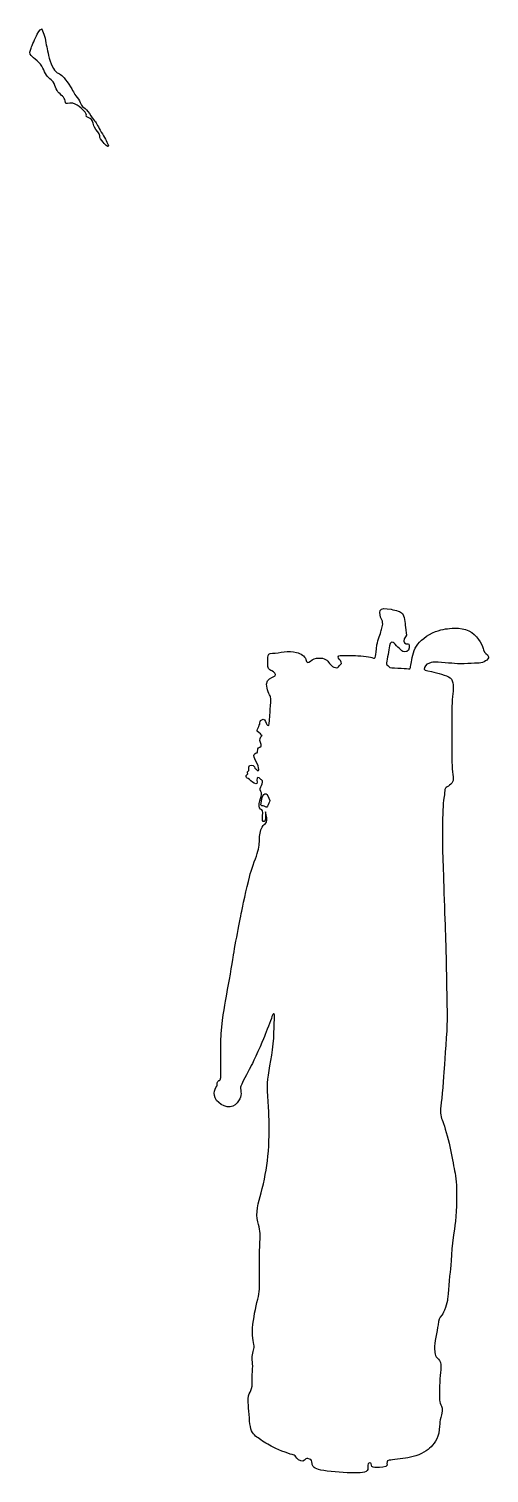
# Model space of a CAD drawing. Header units: centimetres. Extents: x -3.4 to 3.4, y -8.6 to 8.6.
# Drawn here: x -0.17 to 3.36, y -7.61 to 3.47 of the extents above; entities that cross this region are included whole.
import ezdxf

# ---------------------------------------------------------------- set-up
doc = ezdxf.new("R2010")
doc.units = ezdxf.units.CM
doc.header["$MEASUREMENT"] = 0
doc.layers.add('Camada 1', color=7, linetype='Continuous')

msp = doc.modelspace()

# ---------------------------------------------------------------- linework, layer by layer
at = {"layer": 'Camada 1', "color": 7}
for points, knots in [([(0.25654, 2.87007), (0.23339, 2.87877), (0.23339, 2.91349), (0.20447, 2.94818), (0.20447, 2.94818), (0.17558, 2.98287), (0.17851, 2.99443), (0.14089, 3.04938), (0.14089, 3.04938), (0.10327, 3.10433), (0.0831, 3.12457), (0.05993, 3.13323), (0.05993, 3.13323), (0.03678, 3.14186), (0.00498, 3.18816), (-0.00947, 3.24896), (-0.00947, 3.24896), (-0.02392, 3.30963), (-0.02976, 3.3386), (-0.03844, 3.38485), (-0.03844, 3.38485), (-0.04707, 3.4311), (-0.06733, 3.47449), (-0.06733, 3.47449), (-0.06733, 3.47449), (-0.06733, 3.47449), (-0.08469, 3.46579), (-0.10204, 3.43398), (-0.10204, 3.43398), (-0.11932, 3.40218), (-0.13958, 3.34725), (-0.14832, 3.32696), (-0.14832, 3.32696), (-0.15695, 3.30672), (-0.16562, 3.28362), (-0.14832, 3.26917), (-0.14832, 3.26917), (-0.13096, 3.25464), (-0.07601, 3.21131), (-0.05865, 3.17371), (-0.05865, 3.17371), (-0.04129, 3.13611), (-0.02103, 3.09852), (0.00496, 3.08407), (0.00496, 3.08407), (0.03097, 3.06962), (0.03676, 3.01467), (0.05703, 2.99157), (0.05703, 2.99157), (0.0773, 2.96837), (0.10907, 2.94818), (0.11198, 2.92217), (0.11198, 2.92217), (0.11481, 2.89611), (0.11481, 2.90193), (0.14952, 2.90476), (0.14952, 2.90476), (0.18421, 2.90767), (0.19863, 2.89031), (0.21889, 2.87878), (0.21889, 2.87878), (0.23916, 2.86722), (0.26805, 2.83536), (0.27387, 2.82092), (0.27387, 2.82092), (0.27966, 2.80647), (0.26228, 2.80068), (0.29411, 2.79203), (0.29411, 2.79203), (0.32591, 2.78333), (0.32591, 2.74573), (0.33745, 2.71975), (0.33745, 2.71975), (0.34907, 2.69369), (0.37796, 2.6735), (0.37796, 2.65323), (0.37796, 2.65323), (0.37796, 2.63296), (0.38661, 2.62719), (0.404, 2.6041), (0.404, 2.6041), (0.4213, 2.58087), (0.45308, 2.55489), (0.44154, 2.58383), (0.44154, 2.58383), (0.42995, 2.61275), (0.41558, 2.64167), (0.38955, 2.68215), (0.38955, 2.68215), (0.36351, 2.72266), (0.35769, 2.74864), (0.33743, 2.76891), (0.33743, 2.76891), (0.31724, 2.78913), (0.27969, 2.86144), (0.25654, 2.87007), (0.25654, 2.87007), (0.25654, 2.87007), (0.25654, 2.87007), (0.25654, 2.87007)], [0, 0, 0, 0, 0.03846154, 0.03846154, 0.03846154, 0.03846154, 0.07692308, 0.07692308, 0.07692308, 0.07692308, 0.11538462, 0.11538462, 0.11538462, 0.11538462, 0.15384615, 0.15384615, 0.15384615, 0.15384615, 0.19230769, 0.19230769, 0.19230769, 0.19230769, 0.23076923, 0.23076923, 0.23076923, 0.23076923, 0.26923077, 0.26923077, 0.26923077, 0.26923077, 0.30769231, 0.30769231, 0.30769231, 0.30769231, 0.34615385, 0.34615385, 0.34615385, 0.34615385, 0.38461538, 0.38461538, 0.38461538, 0.38461538, 0.42307692, 0.42307692, 0.42307692, 0.42307692, 0.46153846, 0.46153846, 0.46153846, 0.46153846, 0.5, 0.5, 0.5, 0.5, 0.53846154, 0.53846154, 0.53846154, 0.53846154, 0.57692308, 0.57692308, 0.57692308, 0.57692308, 0.61538462, 0.61538462, 0.61538462, 0.61538462, 0.65384615, 0.65384615, 0.65384615, 0.65384615, 0.69230769, 0.69230769, 0.69230769, 0.69230769, 0.73076923, 0.73076923, 0.73076923, 0.73076923, 0.76923077, 0.76923077, 0.76923077, 0.76923077, 0.80769231, 0.80769231, 0.80769231, 0.80769231, 0.84615385, 0.84615385, 0.84615385, 0.84615385, 0.88461538, 0.88461538, 0.88461538, 0.88461538, 0.92307692, 0.92307692, 0.92307692, 0.92307692, 1, 1, 1, 1]), ([(1.66952, -2.48182), (1.67733, -2.46251), (1.68886, -2.46258), (1.67534, -2.43173), (1.67534, -2.43173), (1.66177, -2.40083), (1.6578, -2.3968), (1.64438, -2.39887), (1.64438, -2.39887), (1.63107, -2.40083), (1.62308, -2.42377), (1.62126, -2.43932), (1.62126, -2.43932), (1.61949, -2.45488), (1.60581, -2.48774), (1.62126, -2.48954), (1.62126, -2.48954), (1.6369, -2.49134), (1.64243, -2.49332), (1.65018, -2.49909), (1.65018, -2.49909), (1.65798, -2.50492), (1.66177, -2.50119), (1.66952, -2.48182), (1.66952, -2.48182), (1.66952, -2.48182), (1.66952, -2.48182), (1.66952, -2.48182)], [0, 0, 0, 0, 0.125, 0.125, 0.125, 0.125, 0.25, 0.25, 0.25, 0.25, 0.375, 0.375, 0.375, 0.375, 0.5, 0.5, 0.5, 0.5, 0.625, 0.625, 0.625, 0.625, 0.75, 0.75, 0.75, 0.75, 1, 1, 1, 1])]:
    msp.add_open_spline(points, degree=3, knots=knots, dxfattribs=at)
at = {"layer": 'Camada 1'}
msp.add_open_spline([(1.71675, -4.09062), (1.71675, -4.09062), (1.71958, -4.20048), (1.70805, -4.31903), (1.70805, -4.31903), (1.69652, -4.43758), (1.66762, -4.5475), (1.66463, -4.6169), (1.66463, -4.6169), (1.6618, -4.6863), (1.67622, -4.83957), (1.67622, -4.9003), (1.67622, -4.9003), (1.67622, -4.96107), (1.67913, -5.07667), (1.66759, -5.18081), (1.66759, -5.18081), (1.6574, -5.27281), (1.64026, -5.373), (1.61547, -5.46137), (1.61547, -5.46137), (1.59526, -5.5336), (1.57213, -5.62327), (1.58949, -5.68399), (1.58949, -5.68399), (1.60682, -5.74476), (1.61264, -5.76503), (1.60682, -5.84306), (1.60682, -5.84306), (1.60103, -5.92109), (1.60399, -6.03102), (1.60399, -6.12362), (1.60399, -6.12362), (1.60399, -6.21612), (1.60105, -6.23059), (1.58372, -6.30282), (1.58372, -6.30282), (1.56634, -6.37516), (1.55186, -6.45321), (1.54901, -6.52843), (1.54901, -6.52843), (1.54613, -6.60362), (1.56928, -6.63252), (1.56057, -6.65861), (1.56057, -6.65861), (1.55187, -6.68459), (1.54324, -6.72222), (1.54901, -6.75979), (1.54901, -6.75979), (1.55483, -6.79741), (1.54393, -6.86991), (1.54613, -6.92174), (1.54613, -6.92174), (1.54994, -6.99868), (1.51139, -6.98045), (1.51716, -7.07213), (1.51716, -7.07213), (1.52007, -7.12216), (1.52518, -7.20701), (1.5328, -7.25713), (1.5328, -7.25713), (1.54031, -7.30745), (1.56725, -7.32463), (1.59238, -7.34399), (1.59238, -7.34399), (1.61754, -7.3633), (1.65797, -7.38823), (1.69268, -7.40754), (1.69268, -7.40754), (1.72739, -7.42691), (1.8255, -7.46533), (1.85257, -7.47115), (1.85257, -7.47115), (1.87974, -7.47694), (1.87773, -7.48274), (1.88929, -7.50004), (1.88929, -7.50004), (1.90085, -7.5174), (1.93758, -7.531), (1.94909, -7.51359), (1.94909, -7.51359), (1.96068, -7.49629), (1.96833, -7.50004), (1.98568, -7.50589), (1.98568, -7.50589), (2.00301, -7.51168), (2.00513, -7.51743), (2.00701, -7.54058), (2.00701, -7.54058), (2.00876, -7.56368), (2.02238, -7.58119), (2.07437, -7.5908), (2.07437, -7.5908), (2.12641, -7.6004), (2.23431, -7.60998), (2.30374, -7.61194), (2.30374, -7.61194), (2.37311, -7.61395), (2.43093, -7.60998), (2.43294, -7.58688), (2.43294, -7.58688), (2.4349, -7.56368), (2.43093, -7.53878), (2.44254, -7.53679), (2.44254, -7.53679), (2.45402, -7.53478), (2.46183, -7.53478), (2.46183, -7.55219), (2.46183, -7.55219), (2.46183, -7.56944), (2.48294, -7.56944), (2.50228, -7.5715), (2.50228, -7.5715), (2.52165, -7.57341), (2.58123, -7.56944), (2.58123, -7.55219), (2.58123, -7.55219), (2.58123, -7.53478), (2.57549, -7.51756), (2.59856, -7.51565), (2.59856, -7.51565), (2.62171, -7.51359), (2.69291, -7.50403), (2.7412, -7.49628), (2.7412, -7.49628), (2.78935, -7.48858), (2.86264, -7.46159), (2.89553, -7.43273), (2.89553, -7.43273), (2.92445, -7.4073), (2.96382, -7.37016), (2.97737, -7.30748), (2.97737, -7.30748), (2.98605, -7.26589), (2.98605, -7.23998), (2.98605, -7.22067), (2.98605, -7.22067), (2.98605, -7.20136), (2.99978, -7.18006), (3.00357, -7.13955), (3.00357, -7.13955), (3.00719, -7.10121), (2.99576, -7.09531), (2.98804, -7.0779), (2.98804, -7.0779), (2.98029, -7.0606), (2.98132, -6.96024), (2.98714, -6.88901), (2.98714, -6.88901), (2.99214, -6.8254), (3.00447, -6.76452), (2.97558, -6.73957), (2.97558, -6.73957), (2.94663, -6.71462), (2.9474, -6.68676), (2.94558, -6.6539), (2.94558, -6.6539), (2.94378, -6.62099), (2.96505, -6.52074), (2.97267, -6.47644), (2.97267, -6.47644), (2.98026, -6.4321), (2.97849, -6.42622), (3.00156, -6.40119), (3.00156, -6.40119), (3.01833, -6.38389), (3.04387, -6.30491), (3.0458, -6.27594), (3.0458, -6.27594), (3.04786, -6.24705), (3.06123, -6.10444), (3.06697, -6.04459), (3.06697, -6.04459), (3.07276, -5.98485), (3.08441, -5.80191), (3.09795, -5.74005), (3.09795, -5.74005), (3.1115, -5.67824), (3.11523, -5.52791), (3.11523, -5.47205), (3.11523, -5.47205), (3.11523, -5.41625), (3.10967, -5.33521), (3.09986, -5.29274), (3.09986, -5.29274), (3.09012, -5.2503), (3.07856, -5.17114), (3.06324, -5.10568), (3.06324, -5.10568), (3.04787, -5.0402), (3.0226, -4.94754), (3.00919, -4.91484), (3.00919, -4.91484), (2.99575, -4.88214), (2.98429, -4.85123), (2.99384, -4.79535), (2.99384, -4.79535), (3.00337, -4.73955), (3.01511, -4.56979), (3.0189, -4.50616), (3.0189, -4.50616), (3.02274, -4.44255), (3.04205, -4.21512), (3.04205, -4.13797), (3.04205, -4.13797), (3.04205, -4.06087), (3.03446, -3.62328), (3.03046, -3.53067), (3.03046, -3.53067), (3.02652, -3.43817), (3.01297, -2.98682), (3.00916, -2.89628), (3.00916, -2.89628), (3.00532, -2.80574), (3.00334, -2.50896), (3.01689, -2.4318), (3.01689, -2.4318), (3.03046, -2.35454), (3.01708, -2.36065), (3.04203, -2.34504), (3.04203, -2.34504), (3.06693, -2.32954), (3.09608, -2.3103), (3.08831, -2.26789), (3.08831, -2.26789), (3.08048, -2.22537), (3.07656, -2.14444), (3.07855, -2.07504), (3.07855, -2.07504), (3.08048, -2.00564), (3.07657, -1.78209), (3.07855, -1.72994), (3.07855, -1.72994), (3.08048, -1.67795), (3.08048, -1.66657), (3.0863, -1.62794), (3.0863, -1.62794), (3.09212, -1.58923), (3.09411, -1.52938), (3.06516, -1.50822), (3.06516, -1.50822), (3.03624, -1.48708), (2.96867, -1.46993), (2.92239, -1.46012), (2.92239, -1.46012), (2.87614, -1.45046), (2.859, -1.45237), (2.86855, -1.42932), (2.86855, -1.42932), (2.87808, -1.40612), (2.8917, -1.39863), (2.91861, -1.39082), (2.91861, -1.39082), (2.94557, -1.38296), (3.04606, -1.3946), (3.09985, -1.39831), (3.09985, -1.39831), (3.15377, -1.40223), (3.25386, -1.39651), (3.28678, -1.39458), (3.28678, -1.39458), (3.31964, -1.39257), (3.36406, -1.36942), (3.3601, -1.34632), (3.3601, -1.34632), (3.35618, -1.32317), (3.32324, -1.32121), (3.32139, -1.29422), (3.32139, -1.29422), (3.31964, -1.26729), (3.28496, -1.19992), (3.2309, -1.15939), (3.2309, -1.15939), (3.17682, -1.11888), (3.07853, -1.1247), (3.04384, -1.1305), (3.04384, -1.1305), (3.00915, -1.13624), (2.94441, -1.14677), (2.8848, -1.18921), (2.8848, -1.18921), (2.82519, -1.23165), (2.79902, -1.26554), (2.7836, -1.31555), (2.7836, -1.31555), (2.76825, -1.36564), (2.76431, -1.41183), (2.76045, -1.42929), (2.76045, -1.42929), (2.75667, -1.44654), (2.74137, -1.43704), (2.71243, -1.43508), (2.71243, -1.43508), (2.68351, -1.43302), (2.64102, -1.43328), (2.61792, -1.43122), (2.61792, -1.43122), (2.59482, -1.42931), (2.58993, -1.41463), (2.58038, -1.40698), (2.58038, -1.40698), (2.57072, -1.39949), (2.59094, -1.33692), (2.59483, -1.29242), (2.59483, -1.29242), (2.59859, -1.24797), (2.61018, -1.22664), (2.62748, -1.23646), (2.62748, -1.23646), (2.64486, -1.24617), (2.68534, -1.30001), (2.70267, -1.30586), (2.70267, -1.30586), (2.72, -1.31165), (2.7509, -1.30964), (2.7509, -1.27691), (2.7509, -1.27691), (2.7509, -1.24415), (2.7509, -1.24818), (2.72783, -1.24617), (2.72783, -1.24617), (2.70465, -1.24416), (2.70465, -1.20963), (2.72201, -1.19413), (2.72201, -1.19413), (2.73934, -1.17857), (2.72402, -1.14989), (2.72201, -1.11888), (2.72201, -1.11888), (2.72, -1.08798), (2.71243, -1.02638), (2.69886, -1.01283), (2.69886, -1.01283), (2.68531, -0.99923), (2.65261, -0.98952), (2.6121, -0.98187), (2.6121, -0.98187), (2.57162, -0.97428), (2.53304, -0.97248), (2.52915, -0.99169), (2.52915, -0.99169), (2.52539, -1.01077), (2.52518, -1.03577), (2.54077, -1.06289), (2.54077, -1.06289), (2.55625, -1.08996), (2.5427, -1.12269), (2.53693, -1.14584), (2.53693, -1.14584), (2.53114, -1.16894), (2.51201, -1.21323), (2.50425, -1.25575), (2.50425, -1.25575), (2.49642, -1.29819), (2.4956, -1.32706), (2.49353, -1.34245), (2.49353, -1.34245), (2.4916, -1.3578), (2.48308, -1.36163), (2.46374, -1.352), (2.46374, -1.352), (2.4444, -1.34245), (2.36145, -1.33866), (2.32301, -1.33665), (2.32301, -1.33665), (2.28446, -1.33469), (2.23826, -1.33665), (2.22085, -1.33665), (2.22085, -1.33665), (2.20357, -1.33665), (2.20357, -1.35401), (2.21508, -1.3656), (2.21508, -1.3656), (2.22667, -1.37714), (2.24006, -1.40029), (2.22463, -1.40605), (2.22463, -1.40605), (2.20934, -1.41179), (2.20934, -1.43515), (2.19574, -1.43116), (2.19574, -1.43116), (2.18219, -1.42714), (2.16859, -1.43116), (2.14751, -1.40605), (2.14751, -1.40605), (2.12634, -1.38099), (2.1188, -1.358), (2.07057, -1.35596), (2.07057, -1.35596), (2.02234, -1.354), (2.01271, -1.36578), (1.99336, -1.37916), (1.99336, -1.37916), (1.97399, -1.3925), (1.96444, -1.39641), (1.95865, -1.36754), (1.95865, -1.36754), (1.95288, -1.33865), (1.91796, -1.32243), (1.88724, -1.31261), (1.88724, -1.31261), (1.85657, -1.30285), (1.82255, -1.30465), (1.79186, -1.30859), (1.79186, -1.30859), (1.76117, -1.31261), (1.72913, -1.31933), (1.70225, -1.31933), (1.70225, -1.31933), (1.67532, -1.31933), (1.66756, -1.326), (1.66756, -1.35111), (1.66756, -1.35111), (1.66756, -1.37617), (1.66483, -1.42533), (1.6715, -1.43504), (1.6715, -1.43504), (1.68626, -1.45613), (1.69264, -1.44832), (1.70997, -1.46187), (1.70997, -1.46187), (1.72733, -1.47547), (1.73294, -1.49082), (1.71373, -1.49867), (1.71373, -1.49867), (1.69465, -1.50637), (1.65997, -1.51798), (1.65796, -1.55646), (1.65796, -1.55646), (1.65595, -1.59496), (1.68201, -1.64121), (1.68783, -1.65285), (1.68783, -1.65285), (1.69357, -1.66439), (1.68603, -1.72045), (1.68603, -1.74932), (1.68603, -1.74932), (1.68603, -1.77819), (1.67733, -1.84367), (1.67733, -1.86105), (1.67733, -1.86105), (1.67733, -1.87835), (1.66577, -1.8764), (1.66, -1.86684), (1.66, -1.86684), (1.65418, -1.85724), (1.64838, -1.8244), (1.63108, -1.82633), (1.63108, -1.82633), (1.61375, -1.82834), (1.60592, -1.83805), (1.60592, -1.8534), (1.60592, -1.8534), (1.60592, -1.86875), (1.59817, -1.8765), (1.59237, -1.8919), (1.59237, -1.8919), (1.58658, -1.90735), (1.57896, -1.91883), (1.58853, -1.9209), (1.58853, -1.9209), (1.59813, -1.92281), (1.62327, -1.9518), (1.62327, -1.9518), (1.62327, -1.9518), (1.62327, -1.9518), (1.60218, -1.96514), (1.60591, -1.98829), (1.60591, -1.98829), (1.60975, -2.01144), (1.62525, -2.03263), (1.60591, -2.04033), (1.60591, -2.04033), (1.5866, -2.04808), (1.59059, -2.05583), (1.58855, -2.07123), (1.58855, -2.07123), (1.58659, -2.08663), (1.58466, -2.08083), (1.56926, -2.08859), (1.56926, -2.08859), (1.55383, -2.09634), (1.55987, -2.1119), (1.56741, -2.13103), (1.56741, -2.13103), (1.57503, -2.15027), (1.59456, -2.17913), (1.59638, -2.19853), (1.59638, -2.19853), (1.59815, -2.21784), (1.59638, -2.23139), (1.58479, -2.21784), (1.58479, -2.21784), (1.57317, -2.20429), (1.56725, -2.20808), (1.56346, -2.19077), (1.56346, -2.19077), (1.5596, -2.17336), (1.52115, -2.17336), (1.52115, -2.19268), (1.52115, -2.19268), (1.52115, -2.21205), (1.52515, -2.21784), (1.51536, -2.22358), (1.51536, -2.22358), (1.50562, -2.22943), (1.51922, -2.24477), (1.50761, -2.25057), (1.50761, -2.25057), (1.49602, -2.25631), (1.49988, -2.27745), (1.50761, -2.27745), (1.50761, -2.27745), (1.51536, -2.27745), (1.53277, -2.29481), (1.55005, -2.30841), (1.55005, -2.30841), (1.56738, -2.32201), (1.58876, -2.3296), (1.58476, -2.30841), (1.58476, -2.30841), (1.58076, -2.28727), (1.58656, -2.26232), (1.60011, -2.27571), (1.60011, -2.27571), (1.61374, -2.2891), (1.60792, -2.28531), (1.61945, -2.291), (1.61945, -2.291), (1.63104, -2.29685), (1.62524, -2.32021), (1.61752, -2.33352), (1.61752, -2.33352), (1.60971, -2.34691), (1.60411, -2.36643), (1.61371, -2.37977), (1.61371, -2.37977), (1.62324, -2.39321), (1.61726, -2.41229), (1.60971, -2.43361), (1.60971, -2.43361), (1.60217, -2.45501), (1.59616, -2.49169), (1.60394, -2.50703), (1.60394, -2.50703), (1.61169, -2.52238), (1.63103, -2.51857), (1.62897, -2.54553), (1.62897, -2.54553), (1.62704, -2.57252), (1.61944, -2.60929), (1.63103, -2.6112), (1.63103, -2.6112), (1.64259, -2.61289), (1.64653, -2.60535), (1.64831, -2.59183), (1.64831, -2.59183), (1.65011, -2.57823), (1.65011, -2.53778), (1.65011, -2.53778), (1.65011, -2.53778), (1.65011, -2.53778), (1.65993, -2.57464), (1.65993, -2.59959), (1.65993, -2.59959), (1.65993, -2.62449), (1.64075, -2.63028), (1.63101, -2.64187), (1.63101, -2.64187), (1.62119, -2.65346), (1.60574, -2.69209), (1.60392, -2.72683), (1.60392, -2.72683), (1.60215, -2.76146), (1.60215, -2.79607), (1.59053, -2.83851), (1.59053, -2.83851), (1.57891, -2.88098), (1.5482, -2.95823), (1.53272, -3.01401), (1.53272, -3.01401), (1.51708, -3.06986), (1.4788, -3.23203), (1.46906, -3.2878), (1.46906, -3.2878), (1.45932, -3.34365), (1.40926, -3.59046), (1.39765, -3.67134), (1.39765, -3.67134), (1.38611, -3.75233), (1.35923, -3.89706), (1.34759, -3.96455), (1.34759, -3.96455), (1.33605, -4.03194), (1.3111, -4.13431), (1.30708, -4.30004), (1.30708, -4.30004), (1.30316, -4.46572), (1.3138, -4.60421), (1.29734, -4.59878), (1.29734, -4.59878), (1.29162, -4.59677), (1.27448, -4.61614), (1.27818, -4.62767), (1.27818, -4.62767), (1.28297, -4.64177), (1.2395, -4.68172), (1.26273, -4.73377), (1.26273, -4.73377), (1.2858, -4.78592), (1.37274, -4.82632), (1.41701, -4.78592), (1.41701, -4.78592), (1.46125, -4.74541), (1.46508, -4.70686), (1.45932, -4.67601), (1.45932, -4.67601), (1.45353, -4.64505), (1.45548, -4.65455), (1.46707, -4.6277), (1.46707, -4.6277), (1.47866, -4.60082), (1.52475, -4.51401), (1.54025, -4.48506), (1.54025, -4.48506), (1.55583, -4.45617), (1.62701, -4.29985), (1.64058, -4.26135), (1.64058, -4.26135), (1.65413, -4.2228), (1.69064, -4.14208), (1.69837, -4.10916), (1.69837, -4.10916), (1.70622, -4.07614), (1.71675, -4.09062), (1.71675, -4.09062), (1.71675, -4.09062), (1.71675, -4.09062), (1.71675, -4.09062), (1.71675, -4.09062)], degree=3, knots=[0, 0, 0, 0, 0.00621118, 0.00621118, 0.00621118, 0.00621118, 0.01242236, 0.01242236, 0.01242236, 0.01242236, 0.01863354, 0.01863354, 0.01863354, 0.01863354, 0.02484472, 0.02484472, 0.02484472, 0.02484472, 0.0310559, 0.0310559, 0.0310559, 0.0310559, 0.03726708, 0.03726708, 0.03726708, 0.03726708, 0.04347826, 0.04347826, 0.04347826, 0.04347826, 0.04968944, 0.04968944, 0.04968944, 0.04968944, 0.05590062, 0.05590062, 0.05590062, 0.05590062, 0.0621118, 0.0621118, 0.0621118, 0.0621118, 0.06832298, 0.06832298, 0.06832298, 0.06832298, 0.07453416, 0.07453416, 0.07453416, 0.07453416, 0.08074534, 0.08074534, 0.08074534, 0.08074534, 0.08695652, 0.08695652, 0.08695652, 0.08695652, 0.0931677, 0.0931677, 0.0931677, 0.0931677, 0.09937888, 0.09937888, 0.09937888, 0.09937888, 0.10559006, 0.10559006, 0.10559006, 0.10559006, 0.11180124, 0.11180124, 0.11180124, 0.11180124, 0.11801242, 0.11801242, 0.11801242, 0.11801242, 0.1242236, 0.1242236, 0.1242236, 0.1242236, 0.13043478, 0.13043478, 0.13043478, 0.13043478, 0.13664596, 0.13664596, 0.13664596, 0.13664596, 0.14285714, 0.14285714, 0.14285714, 0.14285714, 0.14906832, 0.14906832, 0.14906832, 0.14906832, 0.1552795, 0.1552795, 0.1552795, 0.1552795, 0.16149068, 0.16149068, 0.16149068, 0.16149068, 0.16770186, 0.16770186, 0.16770186, 0.16770186, 0.17391304, 0.17391304, 0.17391304, 0.17391304, 0.18012422, 0.18012422, 0.18012422, 0.18012422, 0.1863354, 0.1863354, 0.1863354, 0.1863354, 0.19254658, 0.19254658, 0.19254658, 0.19254658, 0.19875776, 0.19875776, 0.19875776, 0.19875776, 0.20496894, 0.20496894, 0.20496894, 0.20496894, 0.21118012, 0.21118012, 0.21118012, 0.21118012, 0.2173913, 0.2173913, 0.2173913, 0.2173913, 0.22360248, 0.22360248, 0.22360248, 0.22360248, 0.22981366, 0.22981366, 0.22981366, 0.22981366, 0.23602484, 0.23602484, 0.23602484, 0.23602484, 0.24223602, 0.24223602, 0.24223602, 0.24223602, 0.2484472, 0.2484472, 0.2484472, 0.2484472, 0.25465839, 0.25465839, 0.25465839, 0.25465839, 0.26086957, 0.26086957, 0.26086957, 0.26086957, 0.26708075, 0.26708075, 0.26708075, 0.26708075, 0.27329193, 0.27329193, 0.27329193, 0.27329193, 0.27950311, 0.27950311, 0.27950311, 0.27950311, 0.28571429, 0.28571429, 0.28571429, 0.28571429, 0.29192547, 0.29192547, 0.29192547, 0.29192547, 0.29813665, 0.29813665, 0.29813665, 0.29813665, 0.30434783, 0.30434783, 0.30434783, 0.30434783, 0.31055901, 0.31055901, 0.31055901, 0.31055901, 0.31677019, 0.31677019, 0.31677019, 0.31677019, 0.32298137, 0.32298137, 0.32298137, 0.32298137, 0.32919255, 0.32919255, 0.32919255, 0.32919255, 0.33540373, 0.33540373, 0.33540373, 0.33540373, 0.34161491, 0.34161491, 0.34161491, 0.34161491, 0.34782609, 0.34782609, 0.34782609, 0.34782609, 0.35403727, 0.35403727, 0.35403727, 0.35403727, 0.36024845, 0.36024845, 0.36024845, 0.36024845, 0.36645963, 0.36645963, 0.36645963, 0.36645963, 0.37267081, 0.37267081, 0.37267081, 0.37267081, 0.37888199, 0.37888199, 0.37888199, 0.37888199, 0.38509317, 0.38509317, 0.38509317, 0.38509317, 0.39130435, 0.39130435, 0.39130435, 0.39130435, 0.39751553, 0.39751553, 0.39751553, 0.39751553, 0.40372671, 0.40372671, 0.40372671, 0.40372671, 0.40993789, 0.40993789, 0.40993789, 0.40993789, 0.41614907, 0.41614907, 0.41614907, 0.41614907, 0.42236025, 0.42236025, 0.42236025, 0.42236025, 0.42857143, 0.42857143, 0.42857143, 0.42857143, 0.43478261, 0.43478261, 0.43478261, 0.43478261, 0.44099379, 0.44099379, 0.44099379, 0.44099379, 0.44720497, 0.44720497, 0.44720497, 0.44720497, 0.45341615, 0.45341615, 0.45341615, 0.45341615, 0.45962733, 0.45962733, 0.45962733, 0.45962733, 0.46583851, 0.46583851, 0.46583851, 0.46583851, 0.47204969, 0.47204969, 0.47204969, 0.47204969, 0.47826087, 0.47826087, 0.47826087, 0.47826087, 0.48447205, 0.48447205, 0.48447205, 0.48447205, 0.49068323, 0.49068323, 0.49068323, 0.49068323, 0.49689441, 0.49689441, 0.49689441, 0.49689441, 0.50310559, 0.50310559, 0.50310559, 0.50310559, 0.50931677, 0.50931677, 0.50931677, 0.50931677, 0.51552795, 0.51552795, 0.51552795, 0.51552795, 0.52173913, 0.52173913, 0.52173913, 0.52173913, 0.52795031, 0.52795031, 0.52795031, 0.52795031, 0.53416149, 0.53416149, 0.53416149, 0.53416149, 0.54037267, 0.54037267, 0.54037267, 0.54037267, 0.54658385, 0.54658385, 0.54658385, 0.54658385, 0.55279503, 0.55279503, 0.55279503, 0.55279503, 0.55900621, 0.55900621, 0.55900621, 0.55900621, 0.56521739, 0.56521739, 0.56521739, 0.56521739, 0.57142857, 0.57142857, 0.57142857, 0.57142857, 0.57763975, 0.57763975, 0.57763975, 0.57763975, 0.58385093, 0.58385093, 0.58385093, 0.58385093, 0.59006211, 0.59006211, 0.59006211, 0.59006211, 0.59627329, 0.59627329, 0.59627329, 0.59627329, 0.60248447, 0.60248447, 0.60248447, 0.60248447, 0.60869565, 0.60869565, 0.60869565, 0.60869565, 0.61490683, 0.61490683, 0.61490683, 0.61490683, 0.62111801, 0.62111801, 0.62111801, 0.62111801, 0.62732919, 0.62732919, 0.62732919, 0.62732919, 0.63354037, 0.63354037, 0.63354037, 0.63354037, 0.63975155, 0.63975155, 0.63975155, 0.63975155, 0.64596273, 0.64596273, 0.64596273, 0.64596273, 0.65217391, 0.65217391, 0.65217391, 0.65217391, 0.65838509, 0.65838509, 0.65838509, 0.65838509, 0.66459627, 0.66459627, 0.66459627, 0.66459627, 0.67080745, 0.67080745, 0.67080745, 0.67080745, 0.67701863, 0.67701863, 0.67701863, 0.67701863, 0.68322981, 0.68322981, 0.68322981, 0.68322981, 0.68944099, 0.68944099, 0.68944099, 0.68944099, 0.69565217, 0.69565217, 0.69565217, 0.69565217, 0.70186335, 0.70186335, 0.70186335, 0.70186335, 0.70807453, 0.70807453, 0.70807453, 0.70807453, 0.71428571, 0.71428571, 0.71428571, 0.71428571, 0.72049689, 0.72049689, 0.72049689, 0.72049689, 0.72670807, 0.72670807, 0.72670807, 0.72670807, 0.73291925, 0.73291925, 0.73291925, 0.73291925, 0.73913043, 0.73913043, 0.73913043, 0.73913043, 0.74534161, 0.74534161, 0.74534161, 0.74534161, 0.7515528, 0.7515528, 0.7515528, 0.7515528, 0.75776398, 0.75776398, 0.75776398, 0.75776398, 0.76397516, 0.76397516, 0.76397516, 0.76397516, 0.77018634, 0.77018634, 0.77018634, 0.77018634, 0.77639752, 0.77639752, 0.77639752, 0.77639752, 0.7826087, 0.7826087, 0.7826087, 0.7826087, 0.78881988, 0.78881988, 0.78881988, 0.78881988, 0.79503106, 0.79503106, 0.79503106, 0.79503106, 0.80124224, 0.80124224, 0.80124224, 0.80124224, 0.80745342, 0.80745342, 0.80745342, 0.80745342, 0.8136646, 0.8136646, 0.8136646, 0.8136646, 0.81987578, 0.81987578, 0.81987578, 0.81987578, 0.82608696, 0.82608696, 0.82608696, 0.82608696, 0.83229814, 0.83229814, 0.83229814, 0.83229814, 0.83850932, 0.83850932, 0.83850932, 0.83850932, 0.8447205, 0.8447205, 0.8447205, 0.8447205, 0.85093168, 0.85093168, 0.85093168, 0.85093168, 0.85714286, 0.85714286, 0.85714286, 0.85714286, 0.86335404, 0.86335404, 0.86335404, 0.86335404, 0.86956522, 0.86956522, 0.86956522, 0.86956522, 0.8757764, 0.8757764, 0.8757764, 0.8757764, 0.88198758, 0.88198758, 0.88198758, 0.88198758, 0.88819876, 0.88819876, 0.88819876, 0.88819876, 0.89440994, 0.89440994, 0.89440994, 0.89440994, 0.90062112, 0.90062112, 0.90062112, 0.90062112, 0.9068323, 0.9068323, 0.9068323, 0.9068323, 0.91304348, 0.91304348, 0.91304348, 0.91304348, 0.91925466, 0.91925466, 0.91925466, 0.91925466, 0.92546584, 0.92546584, 0.92546584, 0.92546584, 0.93167702, 0.93167702, 0.93167702, 0.93167702, 0.9378882, 0.9378882, 0.9378882, 0.9378882, 0.94409938, 0.94409938, 0.94409938, 0.94409938, 0.95031056, 0.95031056, 0.95031056, 0.95031056, 0.95652174, 0.95652174, 0.95652174, 0.95652174, 0.96273292, 0.96273292, 0.96273292, 0.96273292, 0.9689441, 0.9689441, 0.9689441, 0.9689441, 0.97515528, 0.97515528, 0.97515528, 0.97515528, 0.98136646, 0.98136646, 0.98136646, 0.98136646, 0.98757764, 0.98757764, 0.98757764, 0.98757764, 1, 1, 1, 1], dxfattribs=at)

doc.saveas('drawing.dxf')
